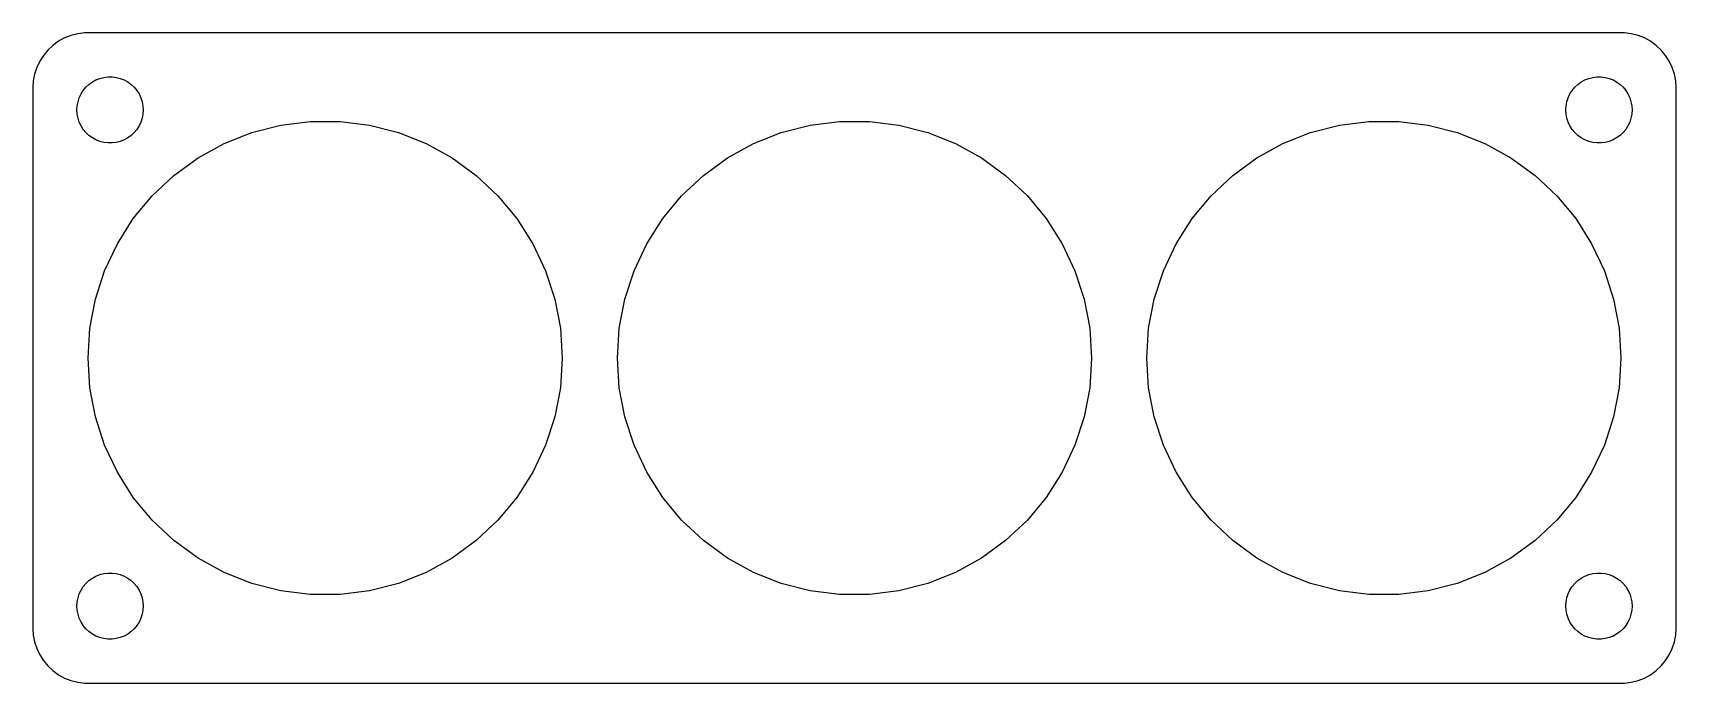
# Model space of a CAD drawing. Header units: metres. Extents: x -74 to 74, y -29 to 29.
import ezdxf

# ---------------------------------------------------------------- set-up
doc = ezdxf.new("R2010")
doc.units = ezdxf.units.M

msp = doc.modelspace()

# ---------------------------------------------------------------- linework, layer by layer
for p, q in [((-72.6871, 28.3526), (-73.1448, 27.9227)), ((-72.1791, 28.7216), (-72.6871, 28.3526)), ((-71.6289, 29.0241), (-72.1791, 28.7216)), ((-71.0451, 29.2553), (-71.6289, 29.0241)), ((-70.4369, 29.4114), (-71.0451, 29.2553)), ((-69.8139, 29.4901), (-70.4369, 29.4114)), ((69.8139, 29.4901), (-69.8139, 29.4901)), ((70.4369, 29.4114), (69.8139, 29.4901)), ((71.0451, 29.2553), (70.4369, 29.4114)), ((71.6289, 29.0241), (71.0451, 29.2553)), ((72.1791, 28.7216), (71.6289, 29.0241)), ((72.6871, 28.3526), (72.1791, 28.7216)), ((73.1448, 27.9227), (72.6871, 28.3526)), ((-73.8815, 26.9088), (-74.1489, 26.3406)), ((-73.5451, 27.4389), (-73.8815, 26.9088)), ((-73.1448, 27.9227), (-73.5451, 27.4389)), ((73.5451, 27.4389), (73.1448, 27.9227)), ((73.8815, 26.9088), (73.5451, 27.4389)), ((74.1489, 26.3406), (73.8815, 26.9088)), ((-74.3429, 25.7434), (-74.4606, 25.1267)), ((-74.1489, 26.3406), (-74.3429, 25.7434)), ((-68.7773, 25.2145), (-68.427, 25.3532)), ((-68.427, 25.3532), (-68.0621, 25.4469)), ((-68.0621, 25.4469), (-67.6884, 25.4941)), ((-67.6884, 25.4941), (-67.3116, 25.4941)), ((-67.3116, 25.4941), (-66.9379, 25.4469)), ((-66.9379, 25.4469), (-66.573, 25.3532)), ((-66.573, 25.3532), (-66.2227, 25.2145)), ((66.2227, 25.2145), (66.573, 25.3532)), ((66.573, 25.3532), (66.9379, 25.4469)), ((66.9379, 25.4469), (67.3116, 25.4941)), ((67.3116, 25.4941), (67.6884, 25.4941)), ((67.6884, 25.4941), (68.0621, 25.4469)), ((68.0621, 25.4469), (68.427, 25.3532)), ((68.427, 25.3532), (68.7773, 25.2145)), ((74.3429, 25.7434), (74.1489, 26.3406)), ((74.4606, 25.1267), (74.3429, 25.7434)), ((-74.4606, 25.1267), (-74.5, 24.5)), ((-74.5, 24.5), (-74.5, -24.5)), ((-70.2893, 23.6044), (-70.1289, 23.9453)), ((-70.1289, 23.9453), (-69.927, 24.2634)), ((-69.927, 24.2634), (-69.6869, 24.5536)), ((-69.6869, 24.5536), (-69.4123, 24.8115)), ((-69.4123, 24.8115), (-69.1075, 25.033)), ((-69.1075, 25.033), (-68.7773, 25.2145)), ((-66.2227, 25.2145), (-65.8925, 25.033)), ((-65.8925, 25.033), (-65.5877, 24.8115)), ((-65.5877, 24.8115), (-65.3131, 24.5536)), ((-65.3131, 24.5536), (-65.073, 24.2634)), ((-65.073, 24.2634), (-64.8711, 23.9453)), ((-64.8711, 23.9453), (-64.7107, 23.6044)), ((64.7107, 23.6044), (64.8711, 23.9453)), ((64.8711, 23.9453), (65.073, 24.2634)), ((65.073, 24.2634), (65.3131, 24.5536)), ((65.3131, 24.5536), (65.5877, 24.8115)), ((65.5877, 24.8115), (65.8925, 25.033)), ((65.8925, 25.033), (66.2227, 25.2145)), ((68.7773, 25.2145), (69.1075, 25.033)), ((69.1075, 25.033), (69.4123, 24.8115)), ((69.4123, 24.8115), (69.6869, 24.5536)), ((69.6869, 24.5536), (69.927, 24.2634)), ((69.927, 24.2634), (70.1289, 23.9453)), ((70.1289, 23.9453), (70.2893, 23.6044)), ((74.5, 24.5), (74.4606, 25.1267)), ((74.5, -24.5), (74.5, 24.5)), ((-70.5, 22.5), (-70.4763, 22.876)), ((-70.4763, 22.124), (-70.5, 22.5)), ((-70.4763, 22.876), (-70.4057, 23.2461)), ((-70.4057, 23.2461), (-70.2893, 23.6044)), ((-64.7107, 23.6044), (-64.5943, 23.2461)), ((-64.5943, 23.2461), (-64.5237, 22.876)), ((-64.5237, 22.876), (-64.5, 22.5)), ((-64.5, 22.5), (-64.5237, 22.124)), ((64.5, 22.5), (64.5237, 22.876)), ((64.5237, 22.124), (64.5, 22.5)), ((64.5237, 22.876), (64.5943, 23.2461)), ((64.5943, 23.2461), (64.7107, 23.6044)), ((70.2893, 23.6044), (70.4057, 23.2461)), ((70.4057, 23.2461), (70.4763, 22.876)), ((70.4763, 22.876), (70.5, 22.5)), ((70.5, 22.5), (70.4763, 22.124)), ((-70.4057, 21.7539), (-70.4763, 22.124)), ((-70.2893, 21.3956), (-70.4057, 21.7539)), ((-70.1289, 21.0547), (-70.2893, 21.3956)), ((-69.927, 20.7366), (-70.1289, 21.0547)), ((-64.8711, 21.0547), (-65.073, 20.7366)), ((-64.7107, 21.3956), (-64.8711, 21.0547)), ((-64.5943, 21.7539), (-64.7107, 21.3956)), ((-64.5237, 22.124), (-64.5943, 21.7539)), ((-54.6439, 20.4477), (-52.0287, 21.1192)), ((-52.0287, 21.1192), (-49.35, 21.4576)), ((-49.35, 21.4576), (-46.65, 21.4576)), ((-46.65, 21.4576), (-43.9713, 21.1192)), ((-43.9713, 21.1192), (-41.3561, 20.4477)), ((-6.64386, 20.4477), (-4.02869, 21.1192)), ((-4.02869, 21.1192), (-1.34999, 21.4576)), ((-1.34999, 21.4576), (1.34999, 21.4576)), ((1.34999, 21.4576), (4.02869, 21.1192)), ((4.02869, 21.1192), (6.64386, 20.4477)), ((41.3561, 20.4477), (43.9713, 21.1192)), ((43.9713, 21.1192), (46.65, 21.4576)), ((46.65, 21.4576), (49.35, 21.4576)), ((49.35, 21.4576), (52.0287, 21.1192)), ((52.0287, 21.1192), (54.6439, 20.4477)), ((64.5943, 21.7539), (64.5237, 22.124)), ((64.7107, 21.3956), (64.5943, 21.7539)), ((64.8711, 21.0547), (64.7107, 21.3956)), ((65.073, 20.7366), (64.8711, 21.0547)), ((70.1289, 21.0547), (69.927, 20.7366)), ((70.2893, 21.3956), (70.1289, 21.0547)), ((70.4057, 21.7539), (70.2893, 21.3956)), ((70.4763, 22.124), (70.4057, 21.7539)), ((-69.6869, 20.4464), (-69.927, 20.7366)), ((-69.4123, 20.1884), (-69.6869, 20.4464)), ((-69.1075, 19.967), (-69.4123, 20.1884)), ((-68.7773, 19.7855), (-69.1075, 19.967)), ((-68.427, 19.6468), (-68.7773, 19.7855)), ((-68.0621, 19.5531), (-68.427, 19.6468)), ((-67.6884, 19.5059), (-68.0621, 19.5531)), ((-67.3116, 19.5059), (-67.6884, 19.5059)), ((-66.9379, 19.5531), (-67.3116, 19.5059)), ((-66.573, 19.6468), (-66.9379, 19.5531)), ((-66.2227, 19.7855), (-66.573, 19.6468)), ((-65.8925, 19.967), (-66.2227, 19.7855)), ((-65.5877, 20.1884), (-65.8925, 19.967)), ((-65.3131, 20.4464), (-65.5877, 20.1884)), ((-65.073, 20.7366), (-65.3131, 20.4464)), ((-59.5203, 18.153), (-57.1543, 19.4538)), ((-57.1543, 19.4538), (-54.6439, 20.4477)), ((-41.3561, 20.4477), (-38.8457, 19.4538)), ((-38.8457, 19.4538), (-36.4797, 18.153)), ((-11.5203, 18.153), (-9.15425, 19.4538)), ((-9.15425, 19.4538), (-6.64386, 20.4477)), ((6.64386, 20.4477), (9.15425, 19.4538)), ((9.15425, 19.4538), (11.5203, 18.153)), ((36.4797, 18.153), (38.8457, 19.4538)), ((38.8457, 19.4538), (41.3561, 20.4477)), ((54.6439, 20.4477), (57.1543, 19.4538)), ((57.1543, 19.4538), (59.5203, 18.153)), ((65.3131, 20.4464), (65.073, 20.7366)), ((65.5877, 20.1884), (65.3131, 20.4464)), ((65.8925, 19.967), (65.5877, 20.1884)), ((66.2227, 19.7855), (65.8925, 19.967)), ((66.573, 19.6468), (66.2227, 19.7855)), ((66.9379, 19.5531), (66.573, 19.6468)), ((67.3116, 19.5059), (66.9379, 19.5531)), ((67.6884, 19.5059), (67.3116, 19.5059)), ((68.0621, 19.5531), (67.6884, 19.5059)), ((68.427, 19.6468), (68.0621, 19.5531)), ((68.7773, 19.7855), (68.427, 19.6468)), ((69.1075, 19.967), (68.7773, 19.7855)), ((69.4123, 20.1884), (69.1075, 19.967)), ((69.6869, 20.4464), (69.4123, 20.1884)), ((69.927, 20.7366), (69.6869, 20.4464)), ((-61.7046, 16.566), (-59.5203, 18.153)), ((-36.4797, 18.153), (-34.2954, 16.566)), ((-13.7046, 16.566), (-11.5203, 18.153)), ((11.5203, 18.153), (13.7046, 16.566)), ((34.2954, 16.566), (36.4797, 18.153)), ((59.5203, 18.153), (61.7046, 16.566)), ((-63.6728, 14.7178), (-61.7046, 16.566)), ((-34.2954, 16.566), (-32.3272, 14.7178)), ((-15.6728, 14.7178), (-13.7046, 16.566)), ((13.7046, 16.566), (15.6728, 14.7178)), ((32.3272, 14.7178), (34.2954, 16.566)), ((61.7046, 16.566), (63.6728, 14.7178)), ((-65.3939, 12.6374), (-63.6728, 14.7178)), ((-32.3272, 14.7178), (-30.6061, 12.6374)), ((-17.3939, 12.6374), (-15.6728, 14.7178)), ((15.6728, 14.7178), (17.3939, 12.6374)), ((30.6061, 12.6374), (32.3272, 14.7178)), ((63.6728, 14.7178), (65.3939, 12.6374)), ((-66.8406, 10.3577), (-65.3939, 12.6374)), ((-30.6061, 12.6374), (-29.1594, 10.3577)), ((-18.8406, 10.3577), (-17.3939, 12.6374)), ((17.3939, 12.6374), (18.8406, 10.3577)), ((29.1594, 10.3577), (30.6061, 12.6374)), ((65.3939, 12.6374), (66.8406, 10.3577)), ((-67.9902, 7.91467), (-66.8406, 10.3577)), ((-29.1594, 10.3577), (-28.0098, 7.91467)), ((-19.9902, 7.91467), (-18.8406, 10.3577)), ((18.8406, 10.3577), (19.9902, 7.91467)), ((28.0098, 7.91467), (29.1594, 10.3577)), ((66.8406, 10.3577), (67.9902, 7.91467)), ((-68.8245, 5.34683), (-67.9902, 7.91467)), ((-28.0098, 7.91467), (-27.1755, 5.34683)), ((-20.8245, 5.34683), (-19.9902, 7.91467)), ((19.9902, 7.91467), (20.8245, 5.34683)), ((27.1755, 5.34683), (28.0098, 7.91467)), ((67.9902, 7.91467), (68.8245, 5.34683)), ((-69.3305, 2.69466), (-68.8245, 5.34683)), ((-27.1755, 5.34683), (-26.6695, 2.69466)), ((-21.3305, 2.69466), (-20.8245, 5.34683)), ((20.8245, 5.34683), (21.3305, 2.69466)), ((26.6695, 2.69466), (27.1755, 5.34683)), ((68.8245, 5.34683), (69.3305, 2.69466)), ((-69.5, 0), (-69.3305, 2.69466)), ((-26.6695, 2.69466), (-26.5, 0)), ((-21.5, 0), (-21.3305, 2.69466)), ((21.3305, 2.69466), (21.5, 0)), ((26.5, 0), (26.6695, 2.69466)), ((69.3305, 2.69466), (69.5, 0)), ((-69.3305, -2.69466), (-69.5, 0)), ((-26.5, 0), (-26.6695, -2.69466)), ((-21.3305, -2.69466), (-21.5, 0)), ((21.5, 0), (21.3305, -2.69466)), ((26.6695, -2.69466), (26.5, 0)), ((69.5, 0), (69.3305, -2.69466)), ((-68.8245, -5.34683), (-69.3305, -2.69466)), ((-26.6695, -2.69466), (-27.1755, -5.34683)), ((-20.8245, -5.34683), (-21.3305, -2.69466)), ((21.3305, -2.69466), (20.8245, -5.34683)), ((27.1755, -5.34683), (26.6695, -2.69466)), ((69.3305, -2.69466), (68.8245, -5.34683)), ((-67.9902, -7.91467), (-68.8245, -5.34683)), ((-27.1755, -5.34683), (-28.0098, -7.91467)), ((-19.9902, -7.91467), (-20.8245, -5.34683)), ((20.8245, -5.34683), (19.9902, -7.91467)), ((28.0098, -7.91467), (27.1755, -5.34683)), ((68.8245, -5.34683), (67.9902, -7.91467)), ((-66.8406, -10.3577), (-67.9902, -7.91467)), ((-28.0098, -7.91467), (-29.1594, -10.3577)), ((-18.8406, -10.3577), (-19.9902, -7.91467)), ((19.9902, -7.91467), (18.8406, -10.3577)), ((29.1594, -10.3577), (28.0098, -7.91467)), ((67.9902, -7.91467), (66.8406, -10.3577)), ((-65.3939, -12.6374), (-66.8406, -10.3577)), ((-29.1594, -10.3577), (-30.6061, -12.6374)), ((-17.3939, -12.6374), (-18.8406, -10.3577)), ((18.8406, -10.3577), (17.3939, -12.6374)), ((30.6061, -12.6374), (29.1594, -10.3577)), ((66.8406, -10.3577), (65.3939, -12.6374)), ((-63.6728, -14.7178), (-65.3939, -12.6374)), ((-30.6061, -12.6374), (-32.3272, -14.7178)), ((-15.6728, -14.7178), (-17.3939, -12.6374)), ((17.3939, -12.6374), (15.6728, -14.7178)), ((32.3272, -14.7178), (30.6061, -12.6374)), ((65.3939, -12.6374), (63.6728, -14.7178)), ((-61.7046, -16.566), (-63.6728, -14.7178)), ((-32.3272, -14.7178), (-34.2954, -16.566)), ((-13.7046, -16.566), (-15.6728, -14.7178)), ((15.6728, -14.7178), (13.7046, -16.566)), ((34.2954, -16.566), (32.3272, -14.7178)), ((63.6728, -14.7178), (61.7046, -16.566)), ((-59.5203, -18.153), (-61.7046, -16.566)), ((-34.2954, -16.566), (-36.4797, -18.153)), ((-11.5203, -18.153), (-13.7046, -16.566)), ((13.7046, -16.566), (11.5203, -18.153)), ((36.4797, -18.153), (34.2954, -16.566)), ((61.7046, -16.566), (59.5203, -18.153)), ((-57.1543, -19.4538), (-59.5203, -18.153)), ((-36.4797, -18.153), (-38.8457, -19.4538)), ((-9.15425, -19.4538), (-11.5203, -18.153)), ((11.5203, -18.153), (9.15425, -19.4538)), ((38.8457, -19.4538), (36.4797, -18.153)), ((59.5203, -18.153), (57.1543, -19.4538)), ((-70.1289, -21.0547), (-69.927, -20.7366)), ((-69.927, -20.7366), (-69.6869, -20.4464)), ((-69.6869, -20.4464), (-69.4123, -20.1884)), ((-69.4123, -20.1884), (-69.1075, -19.967)), ((-69.1075, -19.967), (-68.7773, -19.7855)), ((-68.7773, -19.7855), (-68.427, -19.6468)), ((-68.427, -19.6468), (-68.0621, -19.5531)), ((-68.0621, -19.5531), (-67.6884, -19.5059)), ((-67.6884, -19.5059), (-67.3116, -19.5059)), ((-67.3116, -19.5059), (-66.9379, -19.5531)), ((-66.9379, -19.5531), (-66.573, -19.6468)), ((-66.573, -19.6468), (-66.2227, -19.7855)), ((-66.2227, -19.7855), (-65.8925, -19.967)), ((-65.8925, -19.967), (-65.5877, -20.1884)), ((-65.5877, -20.1884), (-65.3131, -20.4464)), ((-65.3131, -20.4464), (-65.073, -20.7366)), ((-65.073, -20.7366), (-64.8711, -21.0547)), ((-54.6439, -20.4477), (-57.1543, -19.4538)), ((-52.0287, -21.1192), (-54.6439, -20.4477)), ((-41.3561, -20.4477), (-43.9713, -21.1192)), ((-38.8457, -19.4538), (-41.3561, -20.4477)), ((-6.64386, -20.4477), (-9.15425, -19.4538)), ((-4.02869, -21.1192), (-6.64386, -20.4477)), ((6.64386, -20.4477), (4.02869, -21.1192)), ((9.15425, -19.4538), (6.64386, -20.4477)), ((41.3561, -20.4477), (38.8457, -19.4538)), ((43.9713, -21.1192), (41.3561, -20.4477)), ((54.6439, -20.4477), (52.0287, -21.1192)), ((57.1543, -19.4538), (54.6439, -20.4477)), ((64.8711, -21.0547), (65.073, -20.7366)), ((65.073, -20.7366), (65.3131, -20.4464)), ((65.3131, -20.4464), (65.5877, -20.1884)), ((65.5877, -20.1884), (65.8925, -19.967)), ((65.8925, -19.967), (66.2227, -19.7855)), ((66.2227, -19.7855), (66.573, -19.6468)), ((66.573, -19.6468), (66.9379, -19.5531)), ((66.9379, -19.5531), (67.3116, -19.5059)), ((67.3116, -19.5059), (67.6884, -19.5059)), ((67.6884, -19.5059), (68.0621, -19.5531)), ((68.0621, -19.5531), (68.427, -19.6468)), ((68.427, -19.6468), (68.7773, -19.7855)), ((68.7773, -19.7855), (69.1075, -19.967)), ((69.1075, -19.967), (69.4123, -20.1884)), ((69.4123, -20.1884), (69.6869, -20.4464)), ((69.6869, -20.4464), (69.927, -20.7366)), ((69.927, -20.7366), (70.1289, -21.0547)), ((-70.5, -22.5), (-70.4763, -22.124)), ((-70.4763, -22.124), (-70.4057, -21.7539)), ((-70.4057, -21.7539), (-70.2893, -21.3956)), ((-70.2893, -21.3956), (-70.1289, -21.0547)), ((-64.8711, -21.0547), (-64.7107, -21.3956)), ((-64.7107, -21.3956), (-64.5943, -21.7539)), ((-64.5943, -21.7539), (-64.5237, -22.124)), ((-64.5237, -22.124), (-64.5, -22.5)), ((-49.35, -21.4576), (-52.0287, -21.1192)), ((-46.65, -21.4576), (-49.35, -21.4576)), ((-43.9713, -21.1192), (-46.65, -21.4576)), ((-1.34999, -21.4576), (-4.02869, -21.1192)), ((1.34999, -21.4576), (-1.34999, -21.4576)), ((4.02869, -21.1192), (1.34999, -21.4576)), ((46.65, -21.4576), (43.9713, -21.1192)), ((49.35, -21.4576), (46.65, -21.4576)), ((52.0287, -21.1192), (49.35, -21.4576)), ((64.5, -22.5), (64.5237, -22.124)), ((64.5237, -22.124), (64.5943, -21.7539)), ((64.5943, -21.7539), (64.7107, -21.3956)), ((64.7107, -21.3956), (64.8711, -21.0547)), ((70.1289, -21.0547), (70.2893, -21.3956)), ((70.2893, -21.3956), (70.4057, -21.7539)), ((70.4057, -21.7539), (70.4763, -22.124)), ((70.4763, -22.124), (70.5, -22.5)), ((-70.4763, -22.876), (-70.5, -22.5)), ((-70.4057, -23.2461), (-70.4763, -22.876)), ((-70.2893, -23.6044), (-70.4057, -23.2461)), ((-70.1289, -23.9453), (-70.2893, -23.6044)), ((-64.7107, -23.6044), (-64.8711, -23.9453)), ((-64.5943, -23.2461), (-64.7107, -23.6044)), ((-64.5237, -22.876), (-64.5943, -23.2461)), ((-64.5, -22.5), (-64.5237, -22.876)), ((64.5237, -22.876), (64.5, -22.5)), ((64.5943, -23.2461), (64.5237, -22.876)), ((64.7107, -23.6044), (64.5943, -23.2461)), ((64.8711, -23.9453), (64.7107, -23.6044)), ((70.2893, -23.6044), (70.1289, -23.9453)), ((70.4057, -23.2461), (70.2893, -23.6044)), ((70.4763, -22.876), (70.4057, -23.2461)), ((70.5, -22.5), (70.4763, -22.876)), ((-74.5, -24.5), (-74.4606, -25.1267)), ((-74.4606, -25.1267), (-74.3429, -25.7434)), ((-69.927, -24.2634), (-70.1289, -23.9453)), ((-69.6869, -24.5536), (-69.927, -24.2634)), ((-69.4123, -24.8115), (-69.6869, -24.5536)), ((-69.1075, -25.033), (-69.4123, -24.8115)), ((-68.7773, -25.2145), (-69.1075, -25.033)), ((-68.427, -25.3532), (-68.7773, -25.2145)), ((-66.2227, -25.2145), (-66.573, -25.3532)), ((-65.8925, -25.033), (-66.2227, -25.2145)), ((-65.5877, -24.8115), (-65.8925, -25.033)), ((-65.3131, -24.5536), (-65.5877, -24.8115)), ((-65.073, -24.2634), (-65.3131, -24.5536)), ((-64.8711, -23.9453), (-65.073, -24.2634)), ((65.073, -24.2634), (64.8711, -23.9453)), ((65.3131, -24.5536), (65.073, -24.2634)), ((65.5877, -24.8115), (65.3131, -24.5536)), ((65.8925, -25.033), (65.5877, -24.8115)), ((66.2227, -25.2145), (65.8925, -25.033)), ((66.573, -25.3532), (66.2227, -25.2145)), ((68.7773, -25.2145), (68.427, -25.3532)), ((69.1075, -25.033), (68.7773, -25.2145)), ((69.4123, -24.8115), (69.1075, -25.033)), ((69.6869, -24.5536), (69.4123, -24.8115)), ((69.927, -24.2634), (69.6869, -24.5536)), ((70.1289, -23.9453), (69.927, -24.2634)), ((74.3429, -25.7434), (74.4606, -25.1267)), ((74.4606, -25.1267), (74.5, -24.5)), ((-74.3429, -25.7434), (-74.1489, -26.3406)), ((-74.1489, -26.3406), (-73.8815, -26.9088)), ((-68.0621, -25.4469), (-68.427, -25.3532)), ((-67.6884, -25.4941), (-68.0621, -25.4469)), ((-67.3116, -25.4941), (-67.6884, -25.4941)), ((-66.9379, -25.4469), (-67.3116, -25.4941)), ((-66.573, -25.3532), (-66.9379, -25.4469)), ((66.9379, -25.4469), (66.573, -25.3532)), ((67.3116, -25.4941), (66.9379, -25.4469)), ((67.6884, -25.4941), (67.3116, -25.4941)), ((68.0621, -25.4469), (67.6884, -25.4941)), ((68.427, -25.3532), (68.0621, -25.4469)), ((73.8815, -26.9088), (74.1489, -26.3406)), ((74.1489, -26.3406), (74.3429, -25.7434)), ((-73.8815, -26.9088), (-73.5451, -27.4389)), ((-73.5451, -27.4389), (-73.1448, -27.9227)), ((-73.1448, -27.9227), (-72.6871, -28.3526)), ((72.6871, -28.3526), (73.1448, -27.9227)), ((73.1448, -27.9227), (73.5451, -27.4389)), ((73.5451, -27.4389), (73.8815, -26.9088)), ((-72.6871, -28.3526), (-72.1791, -28.7216)), ((-72.1791, -28.7216), (-71.6289, -29.0241)), ((-71.6289, -29.0241), (-71.0451, -29.2553)), ((-71.0451, -29.2553), (-70.4369, -29.4114)), ((-70.4369, -29.4114), (-69.8139, -29.4901)), ((-69.8139, -29.4901), (69.8139, -29.4901)), ((69.8139, -29.4901), (70.4369, -29.4114)), ((70.4369, -29.4114), (71.0451, -29.2553)), ((71.0451, -29.2553), (71.6289, -29.0241)), ((71.6289, -29.0241), (72.1791, -28.7216)), ((72.1791, -28.7216), (72.6871, -28.3526))]:
    msp.add_line(p, q)

doc.saveas('drawing.dxf')
